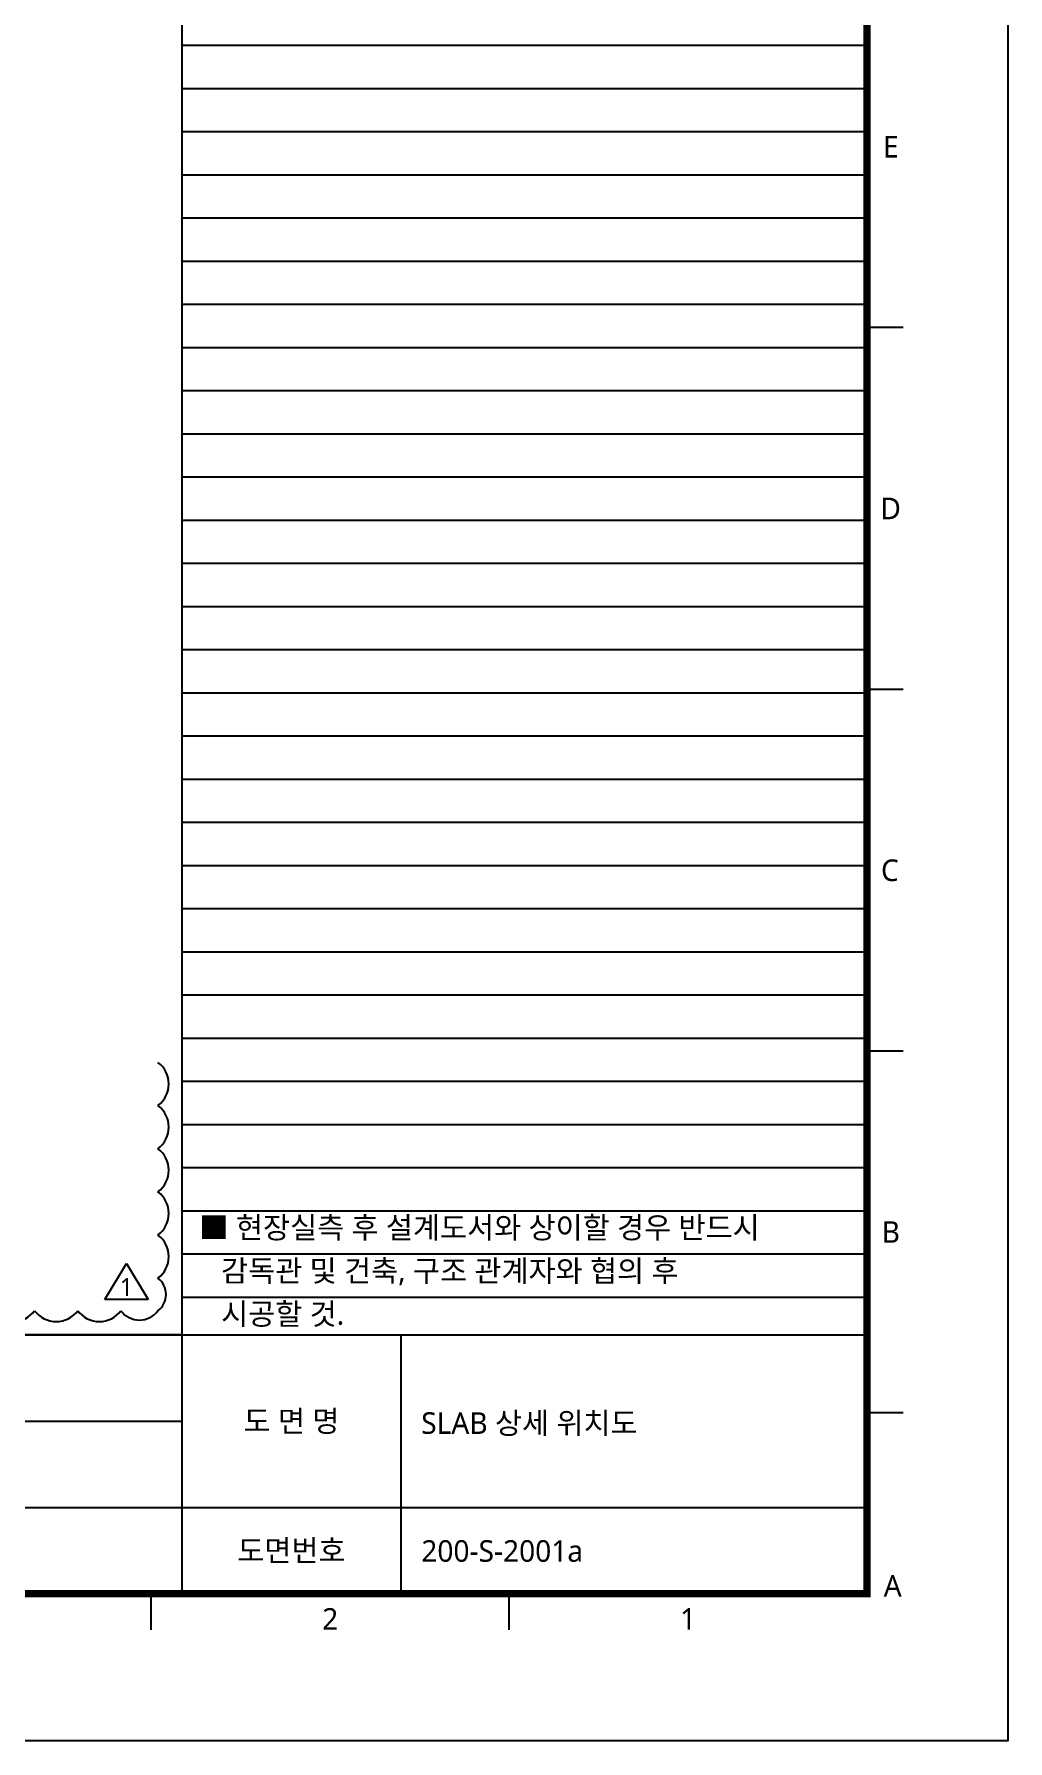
# Model space of a CAD drawing. Header units: millimetres. Extents: x -17369 to 294000, y -718917 to 220315.
# Drawn here: x 246602 to 294000, y 0 to 83030 of the extents above; entities that cross this region are included whole.
import ezdxf
from ezdxf.enums import TextEntityAlignment as Align

# ---------------------------------------------------------------- set-up
doc = ezdxf.new("R2010")
doc.units = ezdxf.units.MM
doc.header["$LTSCALE"] = 350
doc.linetypes.add('FORM$0$KIA-Form$2$XKITLINE00', pattern=[0])
doc.layers.get('Defpoints').update_dxf_attribs({"color": 181})
for name, color, linetype in [('#REV3a_240201', 7, 'Continuous'), ('A-TEXT', 7, 'Continuous'), ('FORM$0$KIA-Form$2$A-FORM', 7, 'Continuous'), ('T', 7, 'Continuous')]:
    doc.layers.add(name, color=color, linetype=linetype)
doc.layers.add('N-plot', color=147, linetype='Continuous', plot=False)
doc.layers.add('X-200-S-COL$0$Defpoint', color=171, linetype='Continuous', plot=False)
doc.styles.add('FORM$0$맑은고딕', font='malgun.ttf')
doc.styles.add('맑은고딕', font='malgun.ttf')

# ---------------------------------------------------------------- blocks, each defined once
blk = doc.blocks.new('X-200-S-COL$0$Form-Bo')
blk.add_lwpolyline([(0, 207900), (294000, 207900), (294000, 0), (0, 0)], close=True)

msp = doc.modelspace()

# ---------------------------------------------------------------- linework, layer by layer
at = {"layer": '#REV3a_240201'}
for p, q in [((250049.6, 21465.2), (251099.6, 23215.2)), ((251099.6, 23215.2), (252149.6, 21465.2)), ((252149.6, 21465.2), (250049.6, 21465.2)), ((252630.5, 20924), (252630.5, 20924))]:
    msp.add_line(p, q, dxfattribs=at)
for centre, radius, start, end in [((251843, 31959.4), 1312.5, 306.869898, 53.130102), ((251843, 29859.4), 1312.5, 306.869898, 53.130102), ((251843, 27759.4), 1312.5, 306.869898, 53.130102), ((251843, 25659.4), 1312.5, 306.869898, 53.130102), ((251843, 23559.4), 1312.5, 306.869898, 53.130102), ((252036, 21716.7), 990.8, 306.869898, 53.130102), ((245577.8, 21711.5), 1312.5, 216.869898, 323.130102), ((247677.8, 21711.5), 1312.5, 216.869898, 323.130102), ((249777.8, 21711.5), 1312.5, 216.869898, 323.130102), ((251729.2, 21600.1), 1126.7, 216.869898, 323.130102)]:
    msp.add_arc(centre, radius, start, end, dxfattribs=at)
msp.add_lwpolyline([(253797.2, 200742.6), (253797.2, 19757.4)])
at = {"layer": 'Defpoints', "color": 3}
msp.add_lwpolyline([(0, 207900), (294000, 207900), (294000, 0), (0, 0)], close=True, dxfattribs=at)
at = {"layer": 'FORM$0$KIA-Form$2$A-FORM'}
for p, q in [((288897, 68752.7), (287147, 68752.7)), ((288897, 51154), (287147, 51154)), ((288897, 33555.4), (287147, 33555.4)), ((288897, 15956.7), (287147, 15956.7)), ((252303.6, 5407.4), (252303.6, 7157.4)), ((269725.3, 5407.4), (269725.3, 7157.4))]:
    msp.add_line(p, q, dxfattribs=at)
at = {"layer": 'FORM$0$KIA-Form$2$A-FORM', "color": 0, "linetype": 'FORM$0$KIA-Form$2$XKITLINE00'}
for p, q in [((253797.2, 19757.4), (253797.2, 7157.4)), ((264459.9, 19757.4), (264459.9, 7157.4))]:
    msp.add_line(p, q, dxfattribs=at)
at = {"layer": 'FORM$0$KIA-Form$2$A-FORM', "color": 6, "const_width": 350}
msp.add_lwpolyline([(287147, 7157.4), (287147, 200742.6), (8400, 200742.6), (8400, 7157.4)], close=True, dxfattribs=at)
at = {"layer": 'FORM$0$KIA-Form$2$A-FORM', "color": 0, "linetype": 'FORM$0$KIA-Form$2$XKITLINE00'}
for points in [[(8400, 19757.4), (287147, 19757.4)], [(228022.3, 15557.4), (253797.2, 15557.4)], [(228022.3, 11357.4), (287147, 11357.4)]]:
    msp.add_lwpolyline(points, dxfattribs=at)
at = {"layer": 'N-plot', "color": 250}
for p, q in [((253797.2, 82489.1), (287147, 82489.1)), ((253797.2, 82489.1), (287147, 82489.1)), ((253797.2, 80389.1), (287147, 80389.1)), ((253797.2, 80389.1), (287147, 80389.1)), ((253797.2, 78289.1), (287147, 78289.1)), ((253797.2, 78289.1), (287147, 78289.1)), ((253797.2, 76189.1), (287147, 76189.1)), ((253797.2, 76189.1), (287147, 76189.1)), ((253797.2, 74089.1), (287147, 74089.1)), ((253797.2, 74089.1), (287147, 74089.1)), ((253797.2, 71989.1), (287147, 71989.1)), ((253797.2, 71989.1), (287147, 71989.1)), ((253797.2, 69889.1), (287147, 69889.1)), ((253797.2, 69889.1), (287147, 69889.1)), ((253797.2, 67789.1), (287147, 67789.1)), ((253797.2, 67789.1), (287147, 67789.1)), ((253797.2, 65689.1), (287147, 65689.1)), ((253797.2, 65689.1), (287147, 65689.1)), ((253797.2, 63589.1), (287147, 63589.1)), ((253797.2, 63589.1), (287147, 63589.1)), ((253797.2, 61489.1), (287147, 61489.1)), ((253797.2, 61489.1), (287147, 61489.1)), ((253797.2, 59389.1), (287147, 59389.1)), ((253797.2, 59389.1), (287147, 59389.1)), ((253797.2, 57289.1), (287147, 57289.1)), ((253797.2, 57289.1), (287147, 57289.1)), ((253797.2, 55189.1), (287147, 55189.1)), ((253797.2, 55189.1), (287147, 55189.1)), ((253797.2, 53089.1), (287147, 53089.1)), ((253797.2, 53089.1), (287147, 53089.1)), ((253797.2, 50989.1), (287147, 50989.1)), ((253797.2, 50989.1), (287147, 50989.1)), ((253797.2, 48889.1), (287147, 48889.1)), ((253797.2, 48889.1), (287147, 48889.1)), ((253797.2, 46789.1), (287147, 46789.1)), ((253797.2, 46789.1), (287147, 46789.1)), ((253797.2, 44689.1), (287147, 44689.1)), ((253797.2, 44689.1), (287147, 44689.1)), ((253797.2, 42589.1), (287147, 42589.1)), ((253797.2, 42589.1), (287147, 42589.1)), ((253797.2, 40489.1), (287147, 40489.1)), ((253797.2, 40489.1), (287147, 40489.1)), ((253797.2, 38389.1), (287147, 38389.1)), ((253797.2, 38389.1), (287147, 38389.1)), ((253797.2, 36289.1), (287147, 36289.1)), ((253797.2, 36289.1), (287147, 36289.1)), ((253797.2, 34189.1), (287147, 34189.1)), ((253797.2, 34189.1), (287147, 34189.1)), ((253797.2, 32089.1), (287147, 32089.1)), ((253797.2, 32089.1), (287147, 32089.1)), ((253797.2, 29989.1), (287147, 29989.1)), ((253797.2, 29989.1), (287147, 29989.1)), ((253797.2, 27889.1), (287147, 27889.1)), ((253797.2, 27889.1), (287147, 27889.1)), ((253797.2, 25789.1), (287147, 25789.1)), ((253797.2, 25789.1), (287147, 25789.1)), ((253797.2, 23689.1), (287147, 23689.1)), ((253797.2, 23689.1), (287147, 23689.1)), ((253797.2, 21589.1), (287147, 21589.1)), ((253797.2, 21589.1), (287147, 21589.1))]:
    msp.add_line(p, q, dxfattribs=at)
at = {"layer": 'N-plot'}
msp.add_lwpolyline([(253797.2, 179089.2), (253797.2, 19757.4)], dxfattribs=at)
at = {"layer": 'X-200-S-COL$0$Defpoint'}
msp.add_lwpolyline([(8400, 200742.6), (253797.2, 200742.6), (253797.2, 19757.4), (8400, 19757.4)], close=True, dxfattribs=at)

# ---------------------------------------------------------------- block references
msp.add_blockref('X-200-S-COL$0$Form-Bo', (0, 0), dxfattribs=at)

# ---------------------------------------------------------------- texts
at = {"layer": '#REV3a_240201', "style": '맑은고딕'}
msp.add_text('1', height=875, dxfattribs=at).set_placement((251099.6, 22077.7), align=Align.MIDDLE_CENTER)
at = {"layer": 'A-TEXT', "style": '맑은고딕'}
for s, p in [('SLAB 상세 위치도', (265444.8, 15460.2)), ('200-S-2001a', (265448.7, 9237.7))]:
    msp.add_text(s, height=1050, dxfattribs=at).set_placement(p, align=Align.MIDDLE_LEFT)
at = {"layer": 'FORM$0$KIA-Form$2$A-FORM', "color": 4, "style": 'FORM$0$맑은고딕'}
for s, p in [('E', (287918.2, 77552)), ('D', (287795.7, 59953.4)), ('C', (287822.8, 42354.7)), ('B', (287857, 24756)), ('A', (287956.7, 7542.6))]:
    msp.add_text(s, height=1050, dxfattribs=at).set_placement(p, align=Align.MIDDLE_LEFT)
at = {"layer": 'FORM$0$KIA-Form$2$A-FORM', "color": 0, "style": 'FORM$0$맑은고딕'}
for s, p in [('도 면 명', (259128.6, 15557.4)), ('도면번호', (259128.6, 9257.4))]:
    msp.add_text(s, height=1050, dxfattribs=at).set_placement(p, align=Align.MIDDLE_CENTER)
at = {"layer": 'FORM$0$KIA-Form$2$A-FORM', "color": 4, "style": 'FORM$0$맑은고딕'}
for s, p in [('2', (261014.5, 5407.4)), ('1', (278436.2, 5407.4))]:
    msp.add_text(s, height=1050, dxfattribs=at).set_placement(p, align=Align.CENTER)
at = {"layer": 'T', "style": '맑은고딕'}
for s, p in [('■ 현장실측 후 설계도서와 상이할 경우 반드시 ', (254637.2, 24129.3)), ('   감독관 및 건축, 구조 관계자와 협의 후 ', (254637.2, 22029.3)), ('   시공할 것.', (254637.2, 19929.3))]:
    msp.add_text(s, height=1050, dxfattribs=at).set_placement(p, align=Align.BOTTOM_LEFT)

doc.saveas('drawing.dxf')
